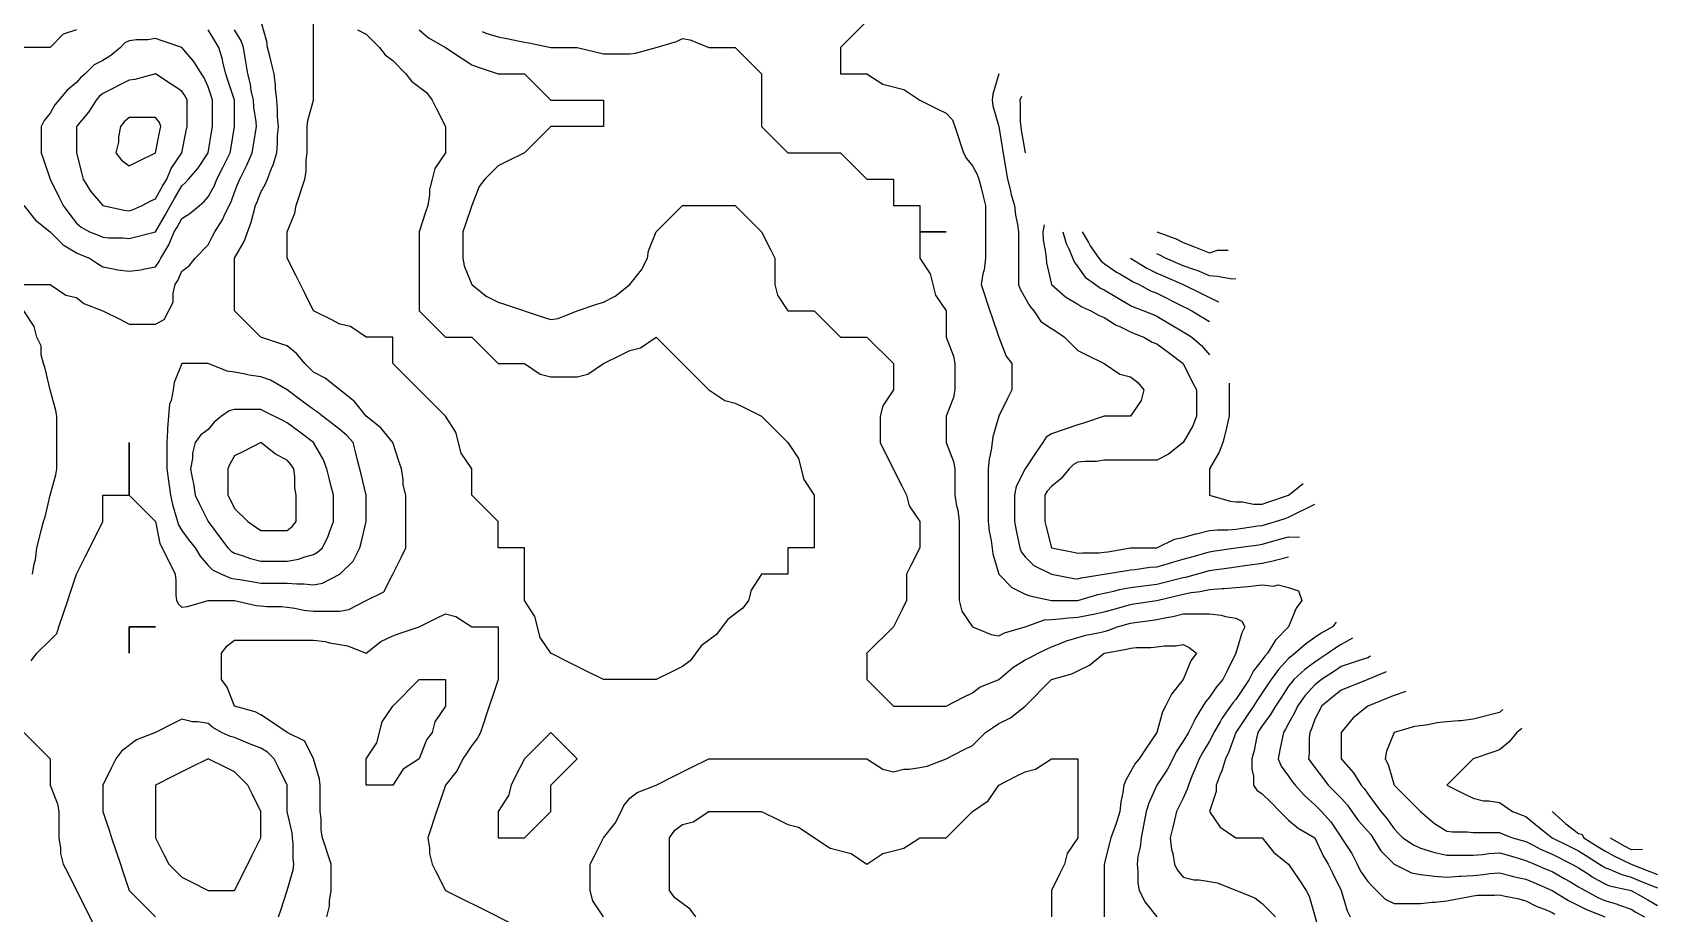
# Model space of a CAD drawing. Header units: inches. Extents: x 794995 to 811195, y 2485918 to 2508058.
# Drawn here: x 808235 to 810085, y 2502782 to 2503785 of the extents above; entities that cross this region are included whole.
import ezdxf

# ---------------------------------------------------------------- set-up
doc = ezdxf.new("R2010")
doc.units = ezdxf.units.IN
doc.header["$MEASUREMENT"] = 0
doc.layers.add('contour', color=7, linetype='Continuous')

msp = doc.modelspace()

# ---------------------------------------------------------------- linework, layer by layer
at = {"layer": 'contour'}
for points in [[(808605.2, 2503788.4), (808615.2, 2503783.4), (808630.2, 2503768.4), (808636.6, 2503759.8), (808645.2, 2503753.4), (808660.2, 2503738.4), (808666.6, 2503729.8), (808683.7, 2503716.9), (808690.2, 2503708.4), (808695.2, 2503698.4), (808705.2, 2503678.4), (808705.2, 2503648.4), (808693.2, 2503630.4), (808690.2, 2503618.4), (808687.2, 2503606.4), (808687.2, 2503600.4), (808685.2, 2503588.4), (808682.7, 2503580.9), (808675.2, 2503558.4), (808675.2, 2503468.4), (808705.2, 2503438.4), (808735.2, 2503438.4), (808765.2, 2503408.4), (808795.2, 2503408.4), (808813.2, 2503396.4), (808825.2, 2503393.4), (808855.2, 2503393.4), (808867.2, 2503396.4), (808885.2, 2503408.4), (808905.2, 2503418.4), (808915.2, 2503423.4), (808927.2, 2503426.4), (808945.2, 2503438.4), (809005.2, 2503378.4), (809023.2, 2503366.4), (809035.2, 2503363.4), (809045.2, 2503358.4), (809065.2, 2503348.4), (809095.2, 2503318.4), (809107.2, 2503300.4), (809113.2, 2503276.4), (809125.2, 2503258.4), (809125.2, 2503198.4), (809095.2, 2503198.4), (809095.2, 2503168.4), (809065.2, 2503168.4), (809053.2, 2503150.4), (809050.2, 2503138.4), (809043.7, 2503129.8), (809035.2, 2503123.4), (809026.6, 2503116.9), (809020.2, 2503108.4), (809013.7, 2503099.8), (809005.2, 2503093.4), (808996.6, 2503086.9), (808990.2, 2503078.4), (808983.7, 2503069.8), (808975.2, 2503063.4), (808965.2, 2503058.4), (808945.2, 2503048.4), (808885.2, 2503048.4), (808865.2, 2503058.4), (808845.2, 2503068.4), (808825.2, 2503078.4), (808813.2, 2503096.4), (808807.2, 2503120.4), (808795.2, 2503138.4), (808795.2, 2503198.4), (808765.2, 2503198.4), (808765.2, 2503228.4), (808735.2, 2503258.4), (808735.2, 2503288.4), (808723.2, 2503306.4), (808717.2, 2503330.4), (808705.2, 2503348.4), (808645.2, 2503408.4), (808645.2, 2503438.4), (808615.2, 2503438.4), (808597.2, 2503450.4), (808585.2, 2503453.4), (808575.2, 2503458.4), (808555.2, 2503468.4), (808545.2, 2503488.4), (808535.2, 2503508.4), (808525.2, 2503528.4), (808525.2, 2503558.4), (808533.7, 2503579.8), (808535.2, 2503588.4), (808545.2, 2503618.4), (808546.6, 2503626.9), (808546.6, 2503639.8), (808547.7, 2503648.4), (808547.7, 2503678.4), (808548.5, 2503685), (808555.2, 2503708.4), (808555.2, 2503858.4)], [(808233.7, 2503069.8), (808240.2, 2503078.4), (808255.2, 2503093.4), (808262.7, 2503100.9), (808265.2, 2503108.4), (808275.2, 2503138.4), (808277.7, 2503145.9), (808285.2, 2503168.4), (808295.2, 2503188.4), (808305.2, 2503208.4), (808315.2, 2503228.4), (808315.2, 2503258.4), (808345.2, 2503258.4), (808345.2, 2503318.4), (808345.2, 2503258.4), (808375.2, 2503228.4), (808380.2, 2503203.4), (808382.7, 2503198.4), (808397.7, 2503168.4), (808398.5, 2503161.7), (808398.5, 2503145), (808399.2, 2503138.4), (808401.2, 2503134.4), (808405.2, 2503130.9), (808411.8, 2503131.7), (808435.2, 2503138.4), (808465.2, 2503138.4), (808489.7, 2503132.9), (808495.2, 2503132.4), (808501.8, 2503131.7), (808518.5, 2503131.7), (808525.2, 2503130.9), (808533.7, 2503129.8), (808544.2, 2503127.5), (808555.2, 2503126.4), (808585.2, 2503126.4), (808595.2, 2503128.4), (808615.2, 2503138.4), (808635.2, 2503148.4), (808645.2, 2503168.4), (808655.2, 2503188.4), (808660.2, 2503198.4), (808660.2, 2503258.4), (808657.2, 2503270.4), (808657.2, 2503276.4), (808655.2, 2503288.4), (808652.7, 2503295.9), (808645.2, 2503318.4), (808631.8, 2503335), (808615.2, 2503348.4), (808601.8, 2503365), (808568.5, 2503391.7), (808555.2, 2503398.4), (808550.2, 2503403.4), (808545.2, 2503408.4), (808536.1, 2503419.3), (808525.2, 2503428.4), (808517.7, 2503430.9), (808495.2, 2503438.4), (808465.2, 2503468.4), (808465.2, 2503528.4), (808476.1, 2503547.5), (808484.2, 2503569.3), (808486.6, 2503579.8), (808489.2, 2503588.4), (808490.9, 2503592.6), (808495.2, 2503603.4), (808500.6, 2503612.9), (808502.7, 2503618.4), (808507.2, 2503630.4), (808509, 2503634.5), (808513.2, 2503648.4), (808514.2, 2503659.3), (808514.2, 2503667.5), (808515.2, 2503678.4), (808514.2, 2503689.3), (808514.2, 2503697.5), (808513.2, 2503708.4), (808511.8, 2503721.7), (808511.8, 2503725), (808510.2, 2503738.4), (808507.2, 2503750.4), (808505.2, 2503758.4), (808502.7, 2503768.4), (808501.8, 2503775), (808488.5, 2503821.7)], [(809185.2, 2503798.4), (809155.2, 2503768.4), (809155.2, 2503738.4), (809185.2, 2503738.4), (809203.2, 2503726.4), (809227.2, 2503720.4), (809245.2, 2503708.4), (809265.2, 2503698.4), (809275.2, 2503693.4), (809282.7, 2503685.9), (809285.2, 2503678.4), (809295.2, 2503648.4), (809298.5, 2503641.7), (809305.2, 2503633.4), (809310.6, 2503623.8), (809312.7, 2503618.4), (809315.2, 2503608.4), (809317.2, 2503600.4), (809320.2, 2503588.4), (809320.2, 2503528.4), (809318.5, 2503515), (809317.2, 2503510.4), (809315.2, 2503498.4), (809325.2, 2503468.4), (809327.7, 2503460.9), (809335.2, 2503438.4), (809343.7, 2503416.9), (809350.2, 2503408.4), (809350.2, 2503378.4), (809345.2, 2503368.4), (809335.2, 2503348.4), (809328.5, 2503325), (809327.7, 2503318.4), (809326.6, 2503309.8), (809324.2, 2503299.3), (809323.2, 2503288.4), (809323.2, 2503228.4), (809324.2, 2503217.5), (809326.6, 2503206.9), (809328.5, 2503191.7), (809335.2, 2503168.4), (809350.2, 2503153.4), (809365.2, 2503145.9), (809370.6, 2503143.8), (809395.2, 2503138.4), (809425.2, 2503138.4), (809448.1, 2503145.4), (809455.2, 2503146.9), (809466.1, 2503149.3), (809472.5, 2503151), (809485.2, 2503153.4), (809515.2, 2503157.1), (809545.2, 2503164.6), (809548.3, 2503165.2), (809560.2, 2503168.4), (809575.2, 2503172.6), (809580.2, 2503173.4), (809597.7, 2503175.9), (809605.2, 2503176.9), (809615.2, 2503178.4), (809635.2, 2503181.2), (809649.3, 2503184.2), (809651.8, 2503185), (809665.2, 2503188.4)], [(808285.2, 2503788.4), (808270.2, 2503783.4), (808255.2, 2503768.4), (808195.2, 2503768.4)], [(808195.2, 2503498.4), (808255.2, 2503498.4), (808273.2, 2503486.4), (808285.2, 2503483.4), (808293.7, 2503476.9), (808315.2, 2503468.4), (808335.2, 2503458.4), (808345.2, 2503453.4), (808375.2, 2503453.4), (808385.2, 2503458.4), (808395.2, 2503478.4), (808395.2, 2503488.4), (808397.7, 2503498.4), (808400.5, 2503503), (808405.2, 2503513.4), (808413.7, 2503519.8), (808420.2, 2503528.4), (808435.2, 2503543.4), (808440.2, 2503553.4), (808442.7, 2503558.4), (808451.3, 2503572.2), (808453.2, 2503576.4), (808459.2, 2503588.4), (808461.2, 2503592.4), (808465.2, 2503603.4), (808469.4, 2503614.1), (808471.2, 2503618.4), (808477.2, 2503630.4), (808479.3, 2503634.2), (808485.2, 2503648.4), (808486.6, 2503656.9), (808490.2, 2503678.4), (808489.7, 2503683.8), (808487.2, 2503700.4), (808486.6, 2503708.4), (808484.2, 2503719.3), (808483.2, 2503726.4), (808480.2, 2503738.4), (808477.2, 2503756.4), (808475.2, 2503768.4), (808472.7, 2503775.9), (808465.2, 2503788.4)], [(808225.2, 2503588.4), (808238.5, 2503571.7), (808255.2, 2503558.4), (808270.2, 2503543.4), (808285.2, 2503534.4), (808289.4, 2503532.6), (808300.2, 2503528.4), (808309.2, 2503522.4), (808315.2, 2503518.4), (808327.2, 2503516.4), (808331.8, 2503515), (808345.2, 2503513.4), (808358.5, 2503515), (808363.2, 2503516.4), (808375.2, 2503518.4), (808379.2, 2503524.4), (808381.2, 2503528.4), (808390.2, 2503543.4), (808396.6, 2503558.4), (808399.7, 2503563.8), (808405.2, 2503573.4), (808414.4, 2503579.1), (808425.2, 2503588.4), (808430.5, 2503593), (808435.2, 2503598.4), (808442.2, 2503611.3), (808445.2, 2503618.4), (808451.8, 2503631.7), (808455.2, 2503638.4), (808460.2, 2503648.4), (808460.9, 2503652.6), (808465.2, 2503678.4), (808465.2, 2503708.4), (808457.7, 2503730.9), (808455.2, 2503738.4), (808451.8, 2503751.7), (808451.3, 2503754.5), (808447.2, 2503768.4), (808442.7, 2503775.9), (808435.2, 2503788.4)], [(808675.2, 2503788.4), (808686.1, 2503779.3), (808705.2, 2503768.4), (808723.2, 2503756.4), (808735.2, 2503748.4), (808742.7, 2503745.9), (808765.2, 2503738.4), (808795.2, 2503738.4), (808825.2, 2503708.4), (808885.2, 2503708.4), (808885.2, 2503678.4), (808825.2, 2503678.4), (808795.2, 2503648.4), (808775.2, 2503638.4), (808765.2, 2503633.4), (808750.2, 2503618.4), (808743.7, 2503609.8), (808735.2, 2503588.4), (808727.7, 2503565.9), (808725.2, 2503558.4), (808725.2, 2503528.4), (808726.6, 2503519.8), (808735.2, 2503498.4), (808751.8, 2503485), (808765.2, 2503478.4), (808772.7, 2503475.9), (808817.7, 2503460.9), (808825.2, 2503458.4), (808833.7, 2503459.8), (808855.2, 2503468.4), (808877.7, 2503475.9), (808885.2, 2503478.4), (808898.5, 2503485), (808915.2, 2503498.4), (808928.5, 2503515), (808935.2, 2503528.4), (808936.6, 2503536.9), (808945.2, 2503558.4), (808975.2, 2503588.4), (809035.2, 2503588.4), (809065.2, 2503558.4), (809075.2, 2503538.4), (809080.2, 2503528.4), (809080.2, 2503498.4), (809083.2, 2503486.4), (809095.2, 2503468.4), (809125.2, 2503468.4), (809155.2, 2503438.4), (809185.2, 2503438.4), (809215.2, 2503408.4), (809215.2, 2503378.4), (809203.2, 2503360.4), (809200.2, 2503348.4), (809200.2, 2503318.4), (809205.2, 2503308.4), (809225.2, 2503268.4), (809230.2, 2503258.4), (809233.2, 2503246.4), (809245.2, 2503228.4), (809245.2, 2503198.4), (809235.2, 2503178.4), (809230.2, 2503168.4), (809230.2, 2503138.4), (809225.2, 2503128.4), (809215.2, 2503108.4), (809185.2, 2503078.4), (809185.2, 2503048.4), (809215.2, 2503018.4), (809275.2, 2503018.4), (809295.2, 2503028.4), (809305.2, 2503033.4), (809313.7, 2503039.8), (809335.2, 2503048.4), (809351.3, 2503062.2), (809365.2, 2503070.9), (809370.2, 2503073.4), (809380.2, 2503078.4), (809390.2, 2503083.4), (809395.2, 2503085.9), (809407.2, 2503090.4), (809411.3, 2503092.2), (809425.2, 2503096.4), (809434.4, 2503099.1), (809448.5, 2503101.7), (809455.2, 2503103.4), (809459.2, 2503104.4), (809470.2, 2503108.4), (809485.2, 2503112.6), (809490.2, 2503113.4), (809507.7, 2503115.9), (809515.2, 2503116.9), (809526.1, 2503119.3), (809533.2, 2503120.4), (809545.2, 2503123.4), (809575.2, 2503123.4), (809588.5, 2503121.7), (809593.2, 2503120.4), (809605.2, 2503118.4), (809611.8, 2503115), (809615.2, 2503108.4), (809611.8, 2503101.7), (809605.2, 2503078.4), (809595.2, 2503058.4), (809590.2, 2503048.4), (809583.2, 2503040.4), (809575.2, 2503028.4), (809570.5, 2503023), (809567.7, 2503018.4), (809559, 2503004.5), (809557.2, 2503000.4), (809551.2, 2502988.4), (809548.9, 2502984.6), (809545.2, 2502978.4), (809537.2, 2502966.4), (809533.2, 2502958.4), (809527.2, 2502946.4), (809515.2, 2502928.4), (809505.9, 2502907.6), (809503.2, 2502898.4), (809497.2, 2502868.4), (809496.1, 2502857.5), (809493.7, 2502846.9), (809492.7, 2502838.4), (809493.7, 2502829.8), (809493.7, 2502816.9), (809495.2, 2502808.4), (809501.8, 2502795), (809515.2, 2502778.4)], [(808747.2, 2503786.4), (808751.3, 2503784.5), (808765.2, 2503780.4), (808775.2, 2503778.4), (808787.7, 2503775.9), (808795.2, 2503774.4), (808800.2, 2503773.4), (808825.2, 2503768.4), (808855.2, 2503768.4), (808885.2, 2503760.9), (808915.2, 2503760.9), (808921.8, 2503761.7), (808945.2, 2503768.4), (808968.5, 2503775), (808975.2, 2503778.4), (808983.7, 2503776.9), (809005.2, 2503768.4), (809035.2, 2503768.4), (809065.2, 2503738.4), (809065.2, 2503678.4), (809095.2, 2503648.4), (809155.2, 2503648.4), (809185.2, 2503618.4), (809215.2, 2503618.4), (809215.2, 2503588.4), (809245.2, 2503588.4), (809245.2, 2503558.4), (809275.2, 2503558.4), (809245.2, 2503558.4), (809245.2, 2503528.4), (809257.2, 2503510.4), (809263.2, 2503486.4), (809275.2, 2503468.4), (809275.2, 2503438.4), (809283.7, 2503416.9), (809285.2, 2503408.4), (809285.2, 2503378.4), (809283.7, 2503369.8), (809275.2, 2503348.4), (809275.2, 2503318.4), (809283.7, 2503296.9), (809285.2, 2503288.4), (809285.2, 2503258.4), (809287.2, 2503246.4), (809288.5, 2503241.7), (809290.2, 2503228.4), (809290.2, 2503138.4), (809293.2, 2503126.4), (809305.2, 2503108.4), (809326.6, 2503099.8), (809335.2, 2503098.4), (809341.8, 2503101.7), (809365.2, 2503108.4), (809387.2, 2503116.4), (809395.2, 2503116.9), (809404.4, 2503117.6), (809414.6, 2503118.9), (809425.2, 2503119.6), (809439, 2503122.2), (809441, 2503122.5), (809455.2, 2503125.5), (809465.2, 2503128.4), (809485.2, 2503134.1), (809488.9, 2503134.6), (809515.2, 2503138.4), (809545.2, 2503145.9), (809554.4, 2503147.6), (809564.6, 2503148.9), (809575.2, 2503151.2), (809589, 2503152.2), (809591.3, 2503152.2), (809619, 2503154.5), (809621.8, 2503155), (809635.2, 2503156.4), (809648.5, 2503155), (809653.2, 2503156.4), (809665.2, 2503153.4), (809676.4, 2503149.6), (809680.2, 2503138.4), (809673.7, 2503129.8), (809665.2, 2503108.4), (809650.2, 2503093.4), (809641.2, 2503078.4), (809638.3, 2503075.2), (809635.2, 2503070.9), (809625.2, 2503058.4), (809620.2, 2503048.4), (809614.2, 2503039.4), (809605.2, 2503025.9), (809601.6, 2503021.9), (809599.2, 2503018.4), (809589.3, 2503004.2), (809587.2, 2503000.4), (809580.2, 2502988.4), (809578.7, 2502984.8), (809575.2, 2502978.4), (809567.7, 2502965.9), (809563.2, 2502958.4), (809558, 2502945.5), (809555.2, 2502938.4), (809551.2, 2502928.4), (809549.8, 2502923.7), (809545.2, 2502913.4), (809540.2, 2502903.4), (809537.7, 2502898.4), (809535.2, 2502888.4), (809533.2, 2502880.4), (809530.2, 2502868.4), (809531.8, 2502855), (809533.2, 2502850.4), (809535.2, 2502838.4), (809538.5, 2502831.7), (809545.2, 2502823.4), (809557.2, 2502820.4), (809563.2, 2502820.4), (809575.2, 2502818.4), (809583.7, 2502816.9), (809626.6, 2502799.8), (809635.2, 2502793.4), (809650.2, 2502778.4)], [(809335.2, 2503738.4), (809328.5, 2503715), (809327.7, 2503708.4), (809328.5, 2503701.7), (809335.2, 2503678.4), (809339.4, 2503652.6), (809343.7, 2503626.9), (809345.2, 2503618.4), (809348.5, 2503605), (809349, 2503602.2), (809353.2, 2503588.4), (809354.2, 2503577.5), (809356.6, 2503566.9), (809357.7, 2503558.4), (809357.7, 2503498.4), (809359.7, 2503492.9), (809370.6, 2503473.8), (809375.2, 2503468.4), (809383.2, 2503456.4), (809395.2, 2503448.4), (809401.2, 2503444.4), (809410.2, 2503438.4), (809425.2, 2503423.4), (809435.2, 2503418.4), (809455.2, 2503408.4), (809473.2, 2503396.4), (809485.2, 2503393.4), (809493.7, 2503386.9), (809500.2, 2503378.4), (809497.2, 2503366.4), (809485.2, 2503348.4), (809455.2, 2503348.4), (809432.7, 2503340.9), (809425.2, 2503338.4), (809395.2, 2503328.4), (809389.2, 2503324.4), (809385.2, 2503318.4), (809377.2, 2503306.4), (809365.2, 2503288.4), (809355.2, 2503268.4), (809353.2, 2503258.4), (809353.2, 2503228.4), (809355.2, 2503218.4), (809359.2, 2503198.4), (809360.9, 2503194.1), (809365.2, 2503188.4), (809375.2, 2503178.4), (809395.2, 2503168.4), (809420.5, 2503163.7), (809425.2, 2503163.4), (809429.2, 2503164.4), (809455.2, 2503168.4), (809480.9, 2503172.6), (809485.2, 2503173.4), (809490.6, 2503173.8), (809507.2, 2503176.4), (809515.2, 2503176.9), (809527.2, 2503180.4), (809531.8, 2503181.7), (809545.2, 2503185.5), (809555.2, 2503188.4), (809575.2, 2503194.1), (809578.9, 2503194.6), (809605.2, 2503198.4), (809631.4, 2503202.1), (809635.2, 2503202.6), (809655.2, 2503208.4), (809665.2, 2503211.2), (809677.4, 2503210.6)], [(809361.1, 2503712.5), (809359.2, 2503708.4), (809359.7, 2503702.9), (809359.7, 2503683.8), (809360.2, 2503678.4), (809360.9, 2503674.1), (809365.2, 2503648.4)], [(809387, 2503566.5), (809385.2, 2503558.4), (809385.9, 2503549.1), (809388.5, 2503535), (809389.2, 2503528.4), (809389.7, 2503522.9), (809395.2, 2503498.4), (809411.3, 2503484.5), (809425.2, 2503475.9), (809429.8, 2503473), (809440.2, 2503468.4), (809449.7, 2503462.9), (809455.2, 2503460.9), (809469, 2503452.2), (809473.2, 2503450.4), (809485.2, 2503444.4), (809489.4, 2503442.6), (809500.2, 2503438.4), (809509.7, 2503432.9), (809515.2, 2503430.9), (809528, 2503421.2), (809545.2, 2503408.4), (809555.2, 2503388.4), (809560.2, 2503378.4), (809560.2, 2503348.4), (809556.1, 2503337.5), (809545.2, 2503318.4), (809528.5, 2503305), (809515.2, 2503298.4), (809455.2, 2503298.4), (809446.6, 2503296.9), (809433.7, 2503296.9), (809425.2, 2503295.9), (809420.2, 2503293.4), (809415.2, 2503288.4), (809406.1, 2503277.5), (809395.2, 2503268.4), (809390.5, 2503263), (809387.7, 2503258.4), (809387.7, 2503228.4), (809389.2, 2503222.4), (809395.2, 2503198.4), (809420.2, 2503193.4), (809425.2, 2503192.4), (809430.6, 2503192.9), (809449.7, 2503192.9), (809455.2, 2503193.4), (809459.4, 2503194.1), (809485.2, 2503198.4), (809515.2, 2503198.4), (809535.2, 2503208.4), (809545.2, 2503210.4), (809559, 2503214.5), (809561.8, 2503215), (809575.2, 2503218.4), (809584.4, 2503219.1), (809595.9, 2503219.1), (809605.2, 2503219.8), (809612.7, 2503220.9), (809630.2, 2503223.4), (809635.2, 2503224.1), (809650.2, 2503228.4), (809661.4, 2503232.1), (809665.2, 2503233.4), (809695.2, 2503248.4)], [(809408, 2503558.4), (809411.8, 2503545), (809415.2, 2503538.4), (809420.9, 2503524.1), (809425.2, 2503518.4), (809433.7, 2503506.9), (809445.2, 2503498.4), (809451.2, 2503494.4), (809455.2, 2503492.4), (809485.2, 2503474.4), (809489.2, 2503472.4), (809500.2, 2503468.4), (809510.9, 2503464.1), (809515.2, 2503462.4), (809545.2, 2503444.4), (809548.9, 2503442.1), (809555.2, 2503438.4), (809565.9, 2503429.1), (809575.2, 2503418.4)], [(809430.2, 2503558.4), (809437.2, 2503546.4), (809439.3, 2503542.5), (809449.2, 2503528.4), (809451.8, 2503525), (809455.2, 2503522.4), (809469.3, 2503512.5), (809473.2, 2503510.4), (809485.2, 2503503.4), (809488.3, 2503501.5), (809495.2, 2503498.4), (809508.1, 2503491.3), (809515.2, 2503488.4), (809545.2, 2503473.4), (809548.5, 2503471.7), (809555.2, 2503468.4), (809575.2, 2503456.4)], [(809515.2, 2503558.4), (809537.2, 2503550.4), (809545.2, 2503546.4), (809558, 2503541.2), (809575.2, 2503534.4), (809584.2, 2503537.4), (809596.2, 2503537.4)], [(809605.2, 2503504.4), (809598.5, 2503505), (809584.4, 2503507.6), (809575.2, 2503508.4), (809561, 2503514.2), (809558.5, 2503515), (809545.2, 2503519.8), (809539.2, 2503522.4), (809525.2, 2503528.4), (809518.7, 2503531.9), (809515.2, 2503533.4)], [(809485.2, 2503528.4), (809503.7, 2503516.9), (809515.2, 2503511.2), (809524.2, 2503507.4), (809545.2, 2503498.4), (809565.2, 2503488.4), (809575.2, 2503483.4), (809585.5, 2503478.7)], [(808235.2, 2503168.4), (808237.2, 2503180.4), (808238.5, 2503185), (808240.2, 2503198.4), (808243.2, 2503210.4), (808245.2, 2503218.4), (808247.7, 2503228.4), (808249.7, 2503233.8), (808255.2, 2503258.4), (808261.8, 2503281.7), (808262.7, 2503288.4), (808262.7, 2503348.4), (808261.8, 2503355), (808255.2, 2503378.4), (808249.7, 2503402.9), (808247.7, 2503408.4), (808245.2, 2503418.4), (808245.2, 2503428.4), (808240.2, 2503438.4), (808237.2, 2503450.4), (808225.2, 2503468.4)], [(809597.7, 2503385.9), (809597.7, 2503378.4), (809597.7, 2503348.4), (809595.2, 2503338.4), (809593.2, 2503330.4), (809590.2, 2503318.4), (809586.1, 2503307.5), (809575.2, 2503288.4), (809575.2, 2503258.4), (809598.5, 2503251.7), (809605.2, 2503250.9), (809612.7, 2503250.9), (809625.2, 2503248.4), (809635.2, 2503248.4), (809642.7, 2503250.9), (809665.2, 2503258.4), (809681.7, 2503271.9)], [(808570.2, 2502778.4), (808573.2, 2502790.4), (808573.2, 2502796.4), (808575.2, 2502808.4), (808575.2, 2502838.4), (808565.2, 2502868.4), (808563.7, 2502876.9), (808563.7, 2502889.8), (808562.7, 2502898.4), (808562.7, 2502928.4), (808561.8, 2502935), (808555.2, 2502958.4), (808545.2, 2502978.4), (808525.2, 2502988.4), (808507.2, 2503000.4), (808495.2, 2503008.4), (808488.5, 2503011.7), (808465.2, 2503018.4), (808456.6, 2503039.8), (808450.2, 2503048.4), (808450.2, 2503078.4), (808456.6, 2503086.9), (808465.2, 2503093.4), (808555.2, 2503093.4), (808568.5, 2503091.7), (808573.2, 2503090.4), (808585.2, 2503088.4), (808593.7, 2503086.9), (808615.2, 2503078.4), (808631.8, 2503091.7), (808645.2, 2503098.4), (808652.7, 2503100.9), (808675.2, 2503108.4), (808695.2, 2503118.4), (808705.2, 2503123.4), (808717.2, 2503120.4), (808735.2, 2503108.4), (808765.2, 2503108.4), (808765.2, 2503048.4), (808757.7, 2503025.9), (808755.2, 2503018.4), (808745.2, 2502988.4), (808741.8, 2502981.7), (808735.2, 2502973.4), (808729.2, 2502964.4), (808725.2, 2502958.4), (808718.5, 2502945), (808705.2, 2502928.4), (808697.7, 2502905.9), (808695.2, 2502898.4), (808685.2, 2502868.4), (808687.2, 2502856.4), (808687.2, 2502850.4), (808690.2, 2502838.4), (808695.2, 2502828.4), (808705.2, 2502808.4), (808725.2, 2502798.4), (808745.2, 2502788.4), (808785.2, 2502768.4)], [(809719.5, 2503114), (809715.2, 2503108.4), (809702.2, 2503101.3), (809695.2, 2503096.4), (809684.6, 2503088.9), (809672.7, 2503078.4), (809668.3, 2503075.2), (809665.2, 2503072.4), (809653.7, 2503059.8), (809645.2, 2503048.4), (809641.2, 2503042.4), (809635.2, 2503033.4), (809629.2, 2503024.4), (809625.2, 2503018.4), (809617.2, 2503006.4), (809605.2, 2502988.4), (809597.2, 2502966.4), (809593.2, 2502958.4), (809589, 2502944.5), (809587.2, 2502940.4), (809582.7, 2502928.4), (809582.7, 2502920.9), (809575.2, 2502898.4), (809587.2, 2502880.4), (809605.2, 2502868.4), (809635.2, 2502868.4), (809648.5, 2502851.7), (809665.2, 2502838.4), (809677.2, 2502820.4), (809685.2, 2502808.4), (809688.5, 2502801.7), (809701.8, 2502755)], [(808885.2, 2502778.4), (808873.2, 2502796.4), (808870.2, 2502808.4), (808870.2, 2502838.4), (808875.2, 2502848.4), (808885.2, 2502868.4), (808898.5, 2502885), (808905.2, 2502898.4), (808908.5, 2502905), (808915.2, 2502913.4), (808923.7, 2502919.8), (808945.2, 2502928.4), (808965.2, 2502938.4), (808975.2, 2502943.4), (808985.2, 2502948.4), (809005.2, 2502958.4), (809185.2, 2502958.4), (809203.2, 2502946.4), (809215.2, 2502943.4), (809227.2, 2502946.4), (809233.2, 2502946.4), (809245.2, 2502948.4), (809253.7, 2502949.8), (809275.2, 2502958.4), (809295.2, 2502968.4), (809305.2, 2502973.4), (809320.2, 2502988.4), (809329.2, 2502994.4), (809335.2, 2502998.4), (809348.5, 2503005), (809365.2, 2503018.4), (809395.2, 2503048.4), (809418.5, 2503055), (809425.2, 2503058.4), (809438.5, 2503065), (809455.2, 2503078.4), (809480.5, 2503083), (809485.2, 2503084.4), (809491.8, 2503085), (809508.5, 2503085), (809515.2, 2503085.9), (809523.7, 2503086.9), (809536.6, 2503086.9), (809545.2, 2503088.4), (809551.8, 2503085), (809560.2, 2503078.4), (809553.7, 2503069.8), (809545.2, 2503048.4), (809531.8, 2503031.7), (809525.2, 2503018.4), (809521.8, 2503011.7), (809515.2, 2502988.4), (809503.2, 2502970.4), (809495.2, 2502958.4), (809490.6, 2502952.9), (809485.2, 2502943.4), (809479.7, 2502933.8), (809477.7, 2502928.4), (809476.6, 2502919.8), (809474.2, 2502909.3), (809473.2, 2502898.4), (809469, 2502884.5), (809467.2, 2502880.4), (809462.7, 2502868.4), (809461.2, 2502862.4), (809455.2, 2502838.4), (809455.2, 2502778.4)], [(809738, 2503095.5), (809725.2, 2503088.4), (809718.8, 2503084.7), (809710.2, 2503078.4), (809701.2, 2503072.4), (809695.2, 2503068.4), (809683.7, 2503059.8), (809671.2, 2503048.4), (809668.3, 2503045.2), (809665.2, 2503040.9), (809656.2, 2503027.4), (809650.2, 2503018.4), (809644.6, 2503008.9), (809635.2, 2502995.9), (809632.2, 2502991.4), (809630.2, 2502988.4), (809628.5, 2502981.7), (809625.9, 2502967.6), (809623.2, 2502958.4), (809623.2, 2502946.4), (809625.2, 2502938.4), (809625.2, 2502928.4), (809629.2, 2502922.4), (809635.2, 2502918.4), (809645.2, 2502908.4), (809655.2, 2502898.4), (809660.2, 2502893.4), (809665.2, 2502888.4), (809676.1, 2502879.3), (809695.2, 2502868.4), (809704.4, 2502847.6), (809710.2, 2502838.4), (809715.2, 2502828.4), (809725.2, 2502808.4), (809731.8, 2502785), (809735.2, 2502778.4)], [(809758.4, 2503075.1), (809755.2, 2503073.4), (809747.7, 2503070.9), (809725.2, 2503063.4), (809716.2, 2503057.4), (809702.7, 2503048.4), (809698.5, 2503045), (809695.2, 2503042.4), (809683.7, 2503029.8), (809675.2, 2503018.4), (809672.2, 2503011.3), (809665.2, 2502998.4), (809661.6, 2502991.9), (809659.2, 2502988.4), (809655.2, 2502968.4), (809653.2, 2502958.4), (809656.6, 2502949.8), (809665.2, 2502938.4), (809669.4, 2502932.6), (809672.7, 2502928.4), (809683.2, 2502916.4), (809695.2, 2502905.9), (809702.7, 2502898.4), (809713.2, 2502886.4), (809737.2, 2502850.4), (809743.2, 2502838.4), (809747.2, 2502830.4), (809755.2, 2502818.4), (809760.2, 2502813.4), (809765.2, 2502808.4), (809775.2, 2502798.4), (809785.2, 2502793.4), (809815.2, 2502793.4), (809828.5, 2502795), (809831.8, 2502795), (809845.2, 2502796.4), (809855.2, 2502798.4), (809867.7, 2502800.9), (809875.2, 2502802.4), (809880.6, 2502802.9), (809899.7, 2502802.9), (809905.2, 2502803.4), (809911.8, 2502801.7), (809925.9, 2502799.1), (809935.2, 2502796.4), (809947.2, 2502790.4), (809956.6, 2502786.9), (809965.2, 2502783.4), (809968.3, 2502781.5)], [(809776.2, 2503057.4), (809755.2, 2503048.4), (809733.7, 2503039.8), (809725.2, 2503036.4), (809715.2, 2503028.4), (809702.7, 2503018.4), (809700.2, 2503013.4), (809695.2, 2503003.4), (809691.2, 2502992.4), (809689.2, 2502988.4), (809688.5, 2502981.7), (809688.5, 2502965), (809687.7, 2502958.4), (809690.9, 2502954.1), (809695.2, 2502948.4), (809703.7, 2502936.9), (809710.2, 2502928.4), (809725.2, 2502913.4), (809732.2, 2502905.4), (809737.2, 2502898.4), (809744.6, 2502887.8), (809755.2, 2502875.9), (809758.7, 2502871.9), (809761.2, 2502868.4), (809770.2, 2502853.4), (809785.2, 2502838.4), (809805.2, 2502828.4), (809815.2, 2502826.4), (809828.5, 2502825), (809831.3, 2502824.5), (809845.2, 2502823.4), (809859, 2502824.5), (809861.3, 2502824.5), (809875.2, 2502825.5), (809887.2, 2502826.4), (809894.2, 2502827.5), (809905.2, 2502828.4), (809918.5, 2502825), (809921, 2502824.2), (809935.2, 2502821.2), (809944.2, 2502817.4), (809965.2, 2502808.4), (809983.7, 2502796.9), (809995.2, 2502791.2), (810003.7, 2502786.9), (810025.2, 2502778.4)], [(809798.7, 2503034.9), (809785.2, 2503030.4), (809776.6, 2503026.9), (809755.2, 2503018.4), (809738.5, 2503005), (809725.2, 2502988.4), (809725.2, 2502958.4), (809739, 2502942.2), (809747.7, 2502928.4), (809751.2, 2502924.4), (809755.2, 2502918.4), (809763.7, 2502906.9), (809770.2, 2502898.4), (809777.2, 2502890.4), (809785.2, 2502878.4), (809790.2, 2502873.4), (809795.2, 2502868.4), (809807.2, 2502860.4), (809815.2, 2502856.4), (809829, 2502852.2), (809831.8, 2502851.7), (809845.2, 2502848.4), (809875.2, 2502848.4), (809886.1, 2502849.3), (809893.2, 2502850.4), (809905.2, 2502851.2), (809915.2, 2502848.4), (809935.2, 2502842.6), (809938, 2502841.2), (809945.2, 2502838.4), (809959.2, 2502832.4), (809965.2, 2502829.8), (809978.8, 2502822), (809985.2, 2502818.4), (809995.2, 2502812.6), (809997.8, 2502811), (810002.7, 2502808.4), (810017.3, 2502800.5), (810025.2, 2502797.1), (810039.4, 2502792.6), (810041.8, 2502791.7), (810055.2, 2502786.9), (810060.6, 2502783.8), (810070.2, 2502778.4)], [(809909.2, 2503014.3), (809905.2, 2503010.9), (809875.2, 2503003.4), (809861.8, 2503001.7), (809858.5, 2503001.7), (809845.2, 2503000.4), (809834.2, 2502999.3), (809823.7, 2502996.9), (809815.2, 2502995.9), (809808.5, 2502995), (809785.2, 2502988.4), (809776.6, 2502966.9), (809775.2, 2502958.4), (809778.5, 2502951.7), (809785.2, 2502928.4), (809815.2, 2502898.4), (809831.3, 2502884.5), (809845.2, 2502875.9), (809851.8, 2502875), (809868.5, 2502875), (809875.2, 2502874.4), (809905.2, 2502874.4), (809909.4, 2502872.6), (809920.2, 2502868.4), (809935.2, 2502864.1), (809943.7, 2502859.8), (809952.1, 2502855.3), (809965.2, 2502849.6), (809987.7, 2502838.4), (809992.4, 2502835.6), (809995.2, 2502834.1), (810007.2, 2502826.4), (810010.8, 2502824), (810025.2, 2502815.9), (810030.6, 2502813.8), (810055.2, 2502808.4), (810074.2, 2502797.5), (810085.2, 2502791.2)], [(808515.2, 2502778.4), (808517.7, 2502785.9), (808525.2, 2502808.4), (808531.8, 2502831.7), (808532.7, 2502838.4), (808531.8, 2502845), (808531.8, 2502861.7), (808531.2, 2502868.4), (808530.6, 2502873.8), (808525.2, 2502898.4), (808525.2, 2502928.4), (808515.2, 2502948.4), (808510.2, 2502958.4), (808502.7, 2502965.9), (808495.2, 2502970.4), (808482.3, 2502975.5), (808465.2, 2502982.4), (808460.5, 2502983.7), (808450.2, 2502988.4), (808440.6, 2502993.8), (808435.2, 2502998.4), (808423.2, 2503000.4), (808417.2, 2503000.4), (808405.2, 2503003.4), (808395.2, 2502998.4), (808375.2, 2502988.4), (808353.7, 2502979.8), (808336.6, 2502966.9), (808330.2, 2502958.4), (808325.2, 2502948.4), (808315.2, 2502928.4), (808315.2, 2502898.4), (808322.7, 2502875.9), (808325.2, 2502868.4), (808335.2, 2502838.4), (808337.7, 2502830.9), (808345.2, 2502808.4), (808375.2, 2502778.4)], [(808225.2, 2502988.4), (808255.2, 2502958.4), (808255.2, 2502928.4), (808263.7, 2502906.9), (808265.2, 2502898.4), (808265.2, 2502868.4), (808267.2, 2502856.4), (808267.2, 2502850.4), (808270.2, 2502838.4), (808275.2, 2502828.4), (808295.2, 2502788.4), (808305.2, 2502768.4)], [(809930.7, 2502992.9), (809925.2, 2502988.4), (809916.1, 2502977.5), (809905.2, 2502968.4), (809897.7, 2502965.9), (809875.2, 2502958.4), (809845.2, 2502928.4), (809865.2, 2502918.4), (809875.2, 2502913.4), (809887.2, 2502910.4), (809893.2, 2502910.4), (809905.2, 2502908.4), (809911.2, 2502904.4), (809920.2, 2502898.4), (809930.9, 2502894.1), (809935.2, 2502892.4), (809948.5, 2502881.7), (809965.2, 2502868.4), (809985.2, 2502858.4), (809995.2, 2502853.4), (810004.4, 2502847.6), (810019.2, 2502838.4), (810022.8, 2502836), (810025.2, 2502834.6), (810031.2, 2502832.4), (810043.6, 2502826.8), (810055.2, 2502823.4), (810065.9, 2502819.1), (810080.2, 2502813.4), (810085.2, 2502811.4)], [(808990.2, 2502778.4), (808983.7, 2502786.9), (808966.6, 2502799.8), (808960.2, 2502808.4), (808960.2, 2502868.4), (808966.6, 2502876.9), (808975.2, 2502883.4), (808987.2, 2502886.4), (809005.2, 2502898.4), (809065.2, 2502898.4), (809085.2, 2502888.4), (809095.2, 2502883.4), (809107.2, 2502880.4), (809143.2, 2502856.4), (809167.2, 2502850.4), (809185.2, 2502838.4), (809203.2, 2502850.4), (809215.2, 2502853.4), (809227.2, 2502856.4), (809245.2, 2502868.4), (809275.2, 2502868.4), (809305.2, 2502898.4), (809323.2, 2502910.4), (809335.2, 2502928.4), (809355.2, 2502938.4), (809365.2, 2502943.4), (809377.2, 2502946.4), (809395.2, 2502958.4), (809425.2, 2502958.4), (809425.2, 2502868.4), (809413.2, 2502850.4), (809410.2, 2502838.4), (809405.2, 2502828.4), (809395.2, 2502808.4), (809395.2, 2502778.4)], [(809965.2, 2502898.4), (809980.9, 2502884.1), (809995.2, 2502873.4), (809999.2, 2502872.5), (810001.2, 2502868.4), (810015.9, 2502859.1), (810025.2, 2502853.4), (810034.8, 2502848), (810055.2, 2502838.4), (810076.6, 2502829.8), (810085.2, 2502826.4)], [(810031.2, 2502868.4), (810046.3, 2502859.5), (810055.2, 2502855), (810068, 2502855.5)]]:
    msp.add_lwpolyline(points, dxfattribs=at)
for points in [[(808345.2, 2503550.9), (808375.2, 2503558.4), (808386.1, 2503577.5), (808392.3, 2503588.4), (808397, 2503596.5), (808405.2, 2503610.9), (808409.2, 2503614.4), (808412.7, 2503618.4), (808423.2, 2503630.4), (808435.2, 2503648.4), (808439.4, 2503674.1), (808440.2, 2503678.4), (808440.2, 2503708.4), (808438.9, 2503712.1), (808435.2, 2503723.4), (808430.5, 2503733.7), (808427.7, 2503738.4), (808419, 2503752.2), (808405.2, 2503768.4), (808382.7, 2503775.9), (808375.2, 2503778.4), (808366.6, 2503776.9), (808353.7, 2503776.9), (808345.2, 2503775.9), (808340.2, 2503773.4), (808335.2, 2503768.4), (808324.4, 2503759.1), (808315.2, 2503753.4), (808305.2, 2503748.4), (808295.2, 2503738.4), (808289.8, 2503733.7), (808285.2, 2503728.4), (808274.2, 2503719.3), (808265.2, 2503708.4), (808260.6, 2503702.9), (808255.2, 2503693.4), (808248.5, 2503685), (808245.2, 2503678.4), (808245.2, 2503648.4), (808247.7, 2503640.9), (808255.2, 2503618.4), (808265.2, 2503598.4), (808270.2, 2503588.4), (808276.6, 2503579.8), (808285.2, 2503568.4), (808290.6, 2503563.8), (808300.2, 2503558.4), (808310.9, 2503554.1), (808315.2, 2503552.4), (808321.8, 2503551.7), (808338.5, 2503551.7)], [(808345.2, 2503582.4), (808349.8, 2503583.7), (808360.2, 2503588.4), (808369.7, 2503593.8), (808375.2, 2503595.9), (808383.3, 2503610.2), (808388, 2503618.4), (808393.2, 2503630.4), (808405.2, 2503648.4), (808410.2, 2503673.4), (808411.2, 2503678.4), (808411.2, 2503708.4), (808409.2, 2503712.4), (808405.2, 2503718.4), (808393.2, 2503726.4), (808375.2, 2503738.4), (808351.8, 2503731.7), (808345.2, 2503730.9), (808315.2, 2503715.9), (808311.2, 2503712.4), (808307.7, 2503708.4), (808299, 2503694.5), (808285.2, 2503678.4), (808285.2, 2503648.4), (808291.2, 2503624.4), (808292.7, 2503618.4), (808301.3, 2503604.5), (808315.2, 2503588.4), (808339.7, 2503582.9)], [(808345.2, 2503633.4), (808355.2, 2503638.4), (808375.2, 2503648.4), (808380.2, 2503673.4), (808381.2, 2503678.4), (808379.8, 2503683), (808375.2, 2503688.4), (808345.2, 2503688.4), (808339.7, 2503683.8), (808335.2, 2503678.4), (808333.2, 2503666.4), (808333.2, 2503660.4), (808330.2, 2503648.4), (808336.6, 2503639.8)], [(808555.2, 2503156.4), (808565.2, 2503158.4), (808585.2, 2503168.4), (808600.2, 2503183.4), (808607.7, 2503198.4), (808609.2, 2503204.4), (808615.2, 2503228.4), (808615.2, 2503258.4), (808609.2, 2503282.4), (808605.2, 2503298.4), (808603.2, 2503306.4), (808600.2, 2503318.4), (808593.2, 2503326.4), (808585.2, 2503333.4), (808576.6, 2503339.8), (808565.2, 2503348.4), (808559.8, 2503353), (808555.2, 2503355.9), (808542.3, 2503365.5), (808525.2, 2503378.4), (808506.1, 2503389.3), (808495.2, 2503393.4), (808481.8, 2503395), (808477.2, 2503396.4), (808465.2, 2503398.4), (808456.6, 2503399.8), (808435.2, 2503408.4), (808405.2, 2503408.4), (808396.6, 2503386.9), (808395.2, 2503378.4), (808393.2, 2503366.4), (808391.3, 2503362.2), (808389, 2503334.5), (808389, 2503332.2), (808388, 2503318.4), (808388, 2503288.4), (808392.3, 2503258.4), (808394.6, 2503247.8), (808398.5, 2503235), (808400.2, 2503228.4), (808401.4, 2503224.6), (808405.2, 2503218.4), (808413.7, 2503206.9), (808420.2, 2503198.4), (808425.9, 2503189.1), (808435.2, 2503178.4), (808440.2, 2503173.4), (808450.2, 2503168.4), (808460.9, 2503164.1), (808465.2, 2503163.4), (808471.2, 2503162.4), (808486.6, 2503159.8), (808495.2, 2503158.4), (808525.2, 2503158.4), (808536.1, 2503157.5), (808544.2, 2503157.5)], [(808555.2, 2503190.9), (808559.8, 2503193.7), (808565.2, 2503198.4), (808571.8, 2503211.7), (808573.2, 2503216.4), (808577.7, 2503228.4), (808577.7, 2503258.4), (808575.2, 2503268.4), (808573.2, 2503276.4), (808570.2, 2503288.4), (808566.1, 2503299.3), (808555.2, 2503318.4), (808538, 2503331.2), (808525.2, 2503340.9), (808520.2, 2503343.4), (808500.2, 2503353.4), (808495.2, 2503355.9), (808465.2, 2503355.9), (808459.2, 2503354.4), (808450.2, 2503348.4), (808441.8, 2503341.7), (808435.2, 2503333.4), (808426.6, 2503326.9), (808420.2, 2503318.4), (808417.2, 2503306.4), (808417.2, 2503300.4), (808415.2, 2503288.4), (808417.2, 2503276.4), (808418.5, 2503271.7), (808420.2, 2503258.4), (808425.2, 2503248.4), (808435.2, 2503228.4), (808448, 2503211.2), (808457.7, 2503198.4), (808461.4, 2503194.6), (808465.2, 2503192.4), (808473.7, 2503189.8), (808483.2, 2503186.4), (808495.2, 2503183.4), (808525.2, 2503183.4), (808538, 2503185.5), (808545.2, 2503188.4)], [(808525.2, 2503218.4), (808530.6, 2503222.9), (808535.2, 2503228.4), (808535.2, 2503258.4), (808533.7, 2503266.9), (808533.7, 2503279.8), (808532.7, 2503288.4), (808529.8, 2503293), (808525.2, 2503298.4), (808511.8, 2503305), (808495.2, 2503318.4), (808475.2, 2503308.4), (808465.2, 2503303.4), (808459.7, 2503293.8), (808457.7, 2503288.4), (808457.7, 2503258.4), (808460.2, 2503253.4), (808465.2, 2503243.4), (808480.2, 2503228.4), (808489.2, 2503222.4), (808495.2, 2503218.4)], [(808345.2, 2503078.4), (808345.2, 2503108.4), (808375.2, 2503108.4), (808345.2, 2503108.4)], [(808645.2, 2502928.4), (808615.2, 2502928.4), (808615.2, 2502958.4), (808627.2, 2502976.4), (808633.2, 2503000.4), (808645.2, 2503018.4), (808675.2, 2503048.4), (808705.2, 2503048.4), (808705.2, 2503018.4), (808693.2, 2503000.4), (808690.2, 2502988.4), (808683.7, 2502979.8), (808675.2, 2502958.4), (808657.2, 2502946.4)], [(808795.2, 2502868.4), (808825.2, 2502898.4), (808825.2, 2502928.4), (808855.2, 2502958.4), (808825.2, 2502988.4), (808795.2, 2502958.4), (808785.2, 2502938.4), (808780.2, 2502928.4), (808777.2, 2502916.4), (808765.2, 2502898.4), (808765.2, 2502868.4)], [(808465.2, 2502808.4), (808475.2, 2502828.4), (808485.2, 2502848.4), (808495.2, 2502868.4), (808495.2, 2502898.4), (808485.2, 2502918.4), (808480.2, 2502928.4), (808465.2, 2502943.4), (808455.2, 2502948.4), (808435.2, 2502958.4), (808415.2, 2502948.4), (808395.2, 2502938.4), (808375.2, 2502928.4), (808375.2, 2502868.4), (808385.2, 2502848.4), (808390.2, 2502838.4), (808405.2, 2502823.4), (808415.2, 2502818.4), (808435.2, 2502808.4)]]:
    msp.add_lwpolyline(points, close=True, dxfattribs=at)

doc.saveas('drawing.dxf')
